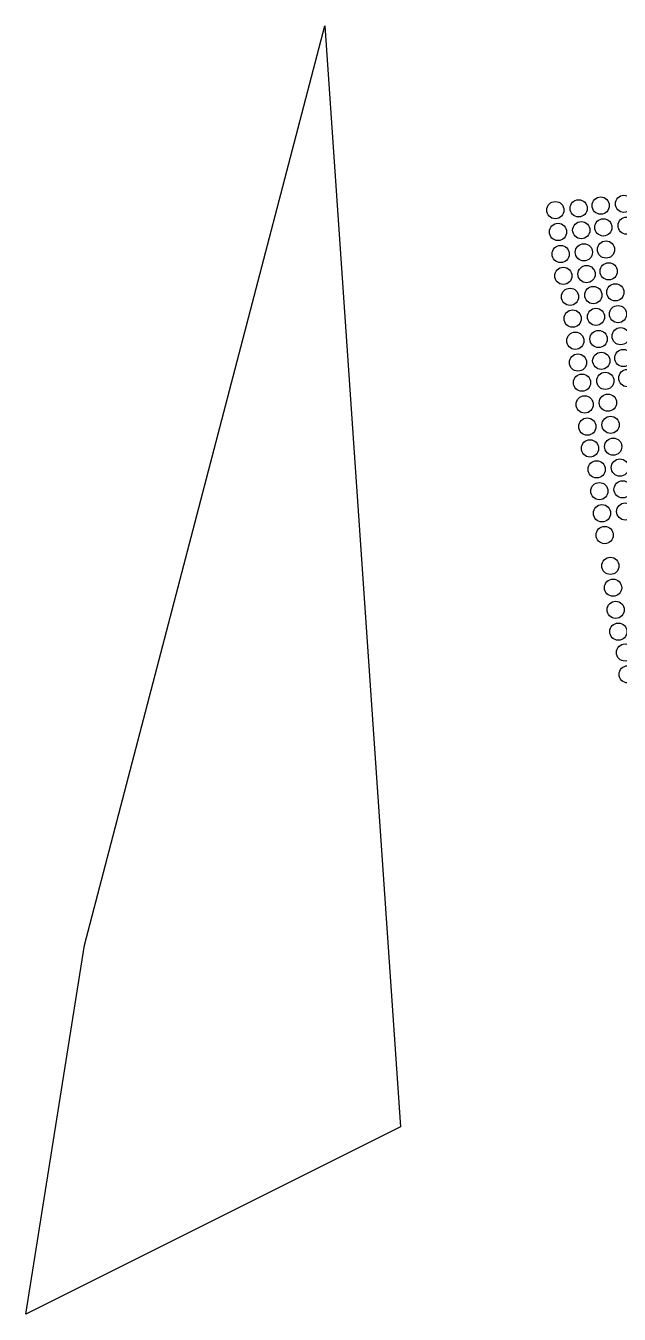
# Model space of a CAD drawing. Header units: inches. Extents: x -133 to 1452, y -237 to 1791.
# Drawn here: x 589.9 to 705.1, y 1227.6 to 1477.5 of the extents above; entities that cross this region are included whole.
import ezdxf

# ---------------------------------------------------------------- set-up
doc = ezdxf.new("R2010")
doc.units = ezdxf.units.IN
doc.header["$MEASUREMENT"] = 0

msp = doc.modelspace()

# ---------------------------------------------------------------- linework, layer by layer
for p, q in [((601.33, 1299.17), (647.98, 1477.54)), ((647.98, 1477.54), (662.63, 1263.93)), ((589.94, 1227.61), (601.33, 1299.17)), ((662.63, 1263.93), (589.94, 1227.61))]:
    msp.add_line(p, q)
for centre in [(706.01, 1443), (692.7, 1441.78), (697.22, 1442.12), (701.5, 1442.66), (702.02, 1438.43), (706.53, 1438.77), (693.22, 1437.55), (697.73, 1437.89), (693.73, 1433.26), (698.24, 1433.6), (702.53, 1434.13), (694.25, 1429.03), (698.76, 1429.37), (703.05, 1429.91), (704.34, 1425.84), (695.55, 1424.97), (700.06, 1425.3), (696.06, 1420.74), (700.58, 1421.08), (704.86, 1421.61), (696.58, 1416.44), (701.09, 1416.78), (705.37, 1417.32), (705.89, 1413.09), (697.09, 1412.21), (701.61, 1412.55), (697.87, 1408.32), (702.39, 1408.66), (706.67, 1409.2), (698.39, 1404.09), (702.9, 1404.43), (698.9, 1399.79), (703.42, 1400.13), (699.42, 1395.56), (703.93, 1395.9), (700.72, 1391.5), (705.23, 1391.84), (701.24, 1387.27), (705.75, 1387.61), (701.75, 1382.98), (706.26, 1383.32), (702.27, 1378.75), (703.38, 1372.77), (703.9, 1368.54), (704.41, 1364.25), (704.93, 1360.02), (706.22, 1355.96), (706.74, 1351.73)]:
    msp.add_circle(centre, 1.67)

doc.saveas('drawing.dxf')
